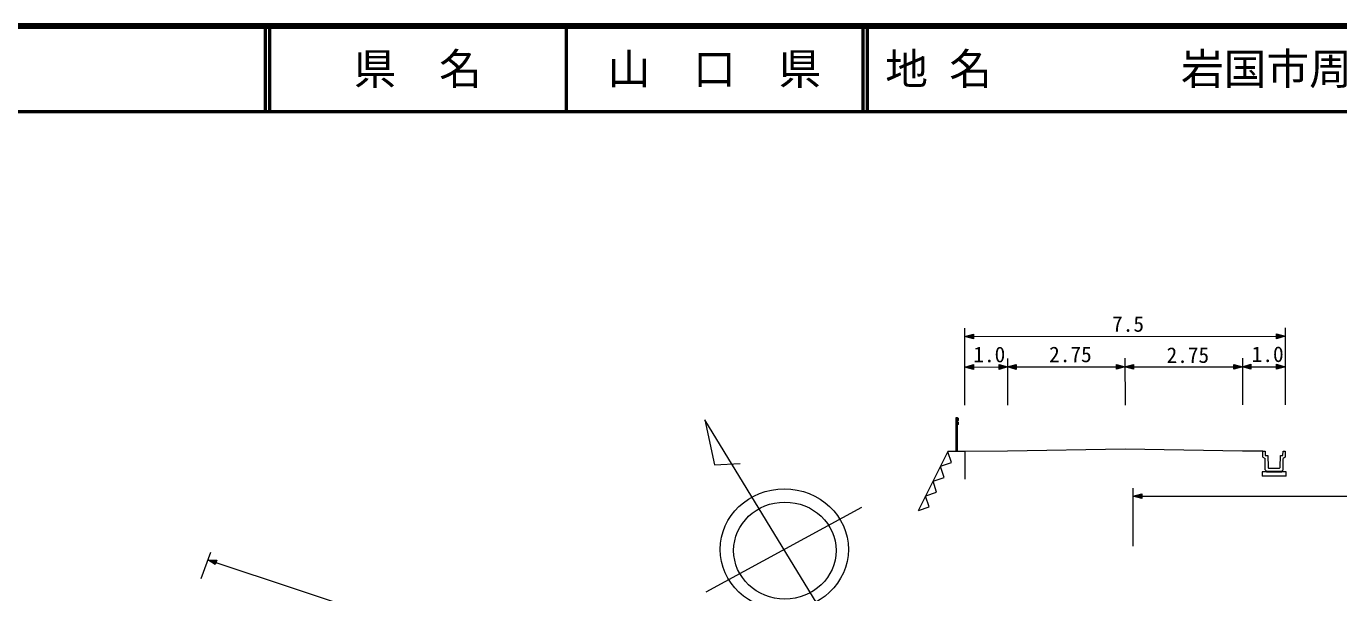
# Model space of a CAD drawing. Units: millimetres, scale not verified, with parts at other scales. Extents: x 40000 to 680000, y 20000 to 380000.
# Drawn here: x 269782 to 423490, y 313579 to 380000 of the extents above; entities that cross this region are included whole.
import ezdxf
from ezdxf.enums import TextEntityAlignment as Align

# ---------------------------------------------------------------- set-up
doc = ezdxf.new("R2010")
doc.units = ezdxf.units.MM
doc.header["$LTSCALE"] = 1000
for name, color, linetype, lineweight in [('M-BGD', 7, 'Continuous', 13), ('M-BMK-SRVR', 3, 'Continuous', 13), ('M-STR-HTXT', 7, 'Continuous', 13), ('M-TTL', 2, 'Continuous', 140), ('M-TTL-LINE', 7, 'Continuous', 50)]:
    doc.layers.add(name, color=color, linetype=linetype, lineweight=lineweight)
doc.layers.add('M-TTL-TXT', color=7, linetype='Continuous')
doc.styles.add('ＭＳ ゴシック', font='')
doc.styles.get('ＭＳ ゴシック').set_extended_font_data('MS Gothic')

msp = doc.modelspace()

# ---------------------------------------------------------------- linework, layer by layer
at = {"layer": 'M-BGD'}
for p, q in [((378693, 330125), (378693, 334125)), ((378693, 334125), (378793, 334125)), ((378793, 334125), (378793, 330125)), ((378793, 334125), (378901, 334035)), ((378901, 333765), (378793, 333675)), ((378793, 333675), (378901, 333585)), ((378901, 334035), (378901, 333765)), ((378901, 333585), (378901, 333315)), ((378901, 333315), (378793, 333225)), ((377716, 330125), (374253, 323200)), ((378133, 328834), (377708, 330109)), ((379716, 330125), (377716, 330125)), ((384716, 330200), (379716, 330125)), ((379716, 330125), (379716, 326891)), ((398466, 330406), (384716, 330200)), ((412216, 330200), (398466, 330406)), ((414616, 330164), (412216, 330200)), ((414616, 330164), (414866, 330164)), ((414616, 329464), (414616, 330164)), ((414616, 329464), (414866, 329319)), ((414866, 330164), (414891, 329689)), ((414866, 327989), (414866, 329319)), ((414891, 329689), (415166, 329689)), ((415166, 329689), (415212, 328289)), ((416619, 328289), (416666, 329689)), ((416666, 329689), (416941, 329689)), ((416941, 329689), (416966, 330164)), ((416966, 330164), (417216, 330164)), ((417216, 329464), (416966, 329319)), ((416966, 327989), (416966, 329319)), ((417216, 330164), (417216, 329464)), ((377267, 327103), (376842, 328378)), ((376858, 328409), (378133, 328834)), ((415016, 327739), (414516, 327739)), ((414516, 327739), (414516, 327239)), ((414866, 327989), (415016, 327839)), ((415016, 327839), (416816, 327839)), ((415016, 327839), (415016, 327739)), ((415016, 327739), (416816, 327739)), ((415316, 328189), (416516, 328189)), ((416816, 327839), (416966, 327989)), ((416816, 327739), (416816, 327839)), ((417316, 327739), (416816, 327739)), ((417316, 327239), (417316, 327739)), ((376401, 325372), (375976, 326646)), ((375992, 326678), (377267, 327103)), ((417316, 327239), (414516, 327239)), ((375536, 323640), (375111, 324915)), ((375127, 324947), (376401, 325372)), ((374261, 323216), (375536, 323640))]:
    msp.add_line(p, q, dxfattribs=at)
for centre, start, end in [((415312, 328289), 180, 271.90915), ((416519, 328289), 268.09085, 0)]:
    msp.add_arc(centre, 100, start, end, dxfattribs=at)
at = {"layer": 'M-BMK-SRVR'}
for p, q in [((365777, 306753), (349249, 333838)), ((349249, 333838), (350372, 328578)), ((350372, 328578), (353370, 328744)), ((349420, 313672), (367622, 323614))]:
    msp.add_line(p, q, dxfattribs=at)
for centre, major_axis in [((358558, 318663), (7506, 0)), ((358629, 318529), (6005, 0))]:
    msp.add_ellipse(centre, major_axis=major_axis, ratio=0.946108, dxfattribs=at)
at = {"layer": 'M-STR-HTXT'}
for p, q in [((379710, 335562), (379701, 344611)), ((417201, 344650), (417210, 335601)), ((379702, 343611), (380701, 343892)), ((379702, 343611), (417202, 343650)), ((380702, 343332), (379702, 343611)), ((379982, 343611), (380661, 343812)), ((380662, 343412), (379982, 343611)), ((380142, 343611), (380621, 343732)), ((380622, 343492), (380142, 343611)), ((380382, 343612), (380582, 343652)), ((380582, 343572), (380382, 343612)), ((380582, 343652), (380582, 343572)), ((380621, 343732), (380622, 343492)), ((380661, 343812), (380662, 343412)), ((380701, 343892), (380702, 343332)), ((416202, 343369), (416201, 343929)), ((416201, 343929), (417202, 343650)), ((417202, 343650), (416202, 343369)), ((416242, 343449), (416241, 343849)), ((416241, 343849), (416922, 343650)), ((416922, 343650), (416242, 343449)), ((416282, 343529), (416281, 343769)), ((416281, 343769), (416762, 343649)), ((416762, 343649), (416282, 343529)), ((416322, 343609), (416322, 343689)), ((416322, 343689), (416522, 343649)), ((416522, 343649), (416322, 343609)), ((379705, 340047), (380705, 340328)), ((379705, 340047), (384705, 340052)), ((380706, 339768), (379705, 340047)), ((379985, 340047), (380665, 340248)), ((380666, 339848), (379985, 340047)), ((380145, 340047), (380625, 340168)), ((380625, 339928), (380145, 340047)), ((380385, 340048), (380585, 340088)), ((380585, 340008), (380385, 340048)), ((380585, 340088), (380585, 340008)), ((380625, 340168), (380625, 339928)), ((380665, 340248), (380666, 339848)), ((380705, 340328), (380706, 339768)), ((383706, 339771), (383705, 340331)), ((383705, 340331), (384705, 340052)), ((384705, 340052), (383706, 339771)), ((383746, 339851), (383745, 340251)), ((383745, 340251), (384425, 340052)), ((384425, 340052), (383746, 339851)), ((383786, 339931), (383785, 340171)), ((383785, 340171), (384265, 340052)), ((384265, 340052), (383786, 339931)), ((383825, 340011), (383825, 340091)), ((383825, 340091), (384025, 340051)), ((384025, 340051), (383825, 340011)), ((384704, 341052), (384710, 335568)), ((384705, 340052), (385705, 340333)), ((384705, 340052), (398456, 340066)), ((385706, 339773), (384705, 340052)), ((384985, 340052), (385665, 340253)), ((385666, 339853), (384985, 340052)), ((385145, 340052), (385625, 340173)), ((385626, 339933), (385145, 340052)), ((385385, 340053), (385585, 340093)), ((385585, 340013), (385385, 340053)), ((385585, 340093), (385585, 340013)), ((385625, 340173), (385626, 339933)), ((385665, 340253), (385666, 339853)), ((385705, 340333), (385706, 339773)), ((397456, 339785), (397455, 340345)), ((397455, 340345), (398456, 340066)), ((398456, 340066), (397456, 339785)), ((397496, 339865), (397495, 340265)), ((397495, 340265), (398176, 340066)), ((398176, 340066), (397496, 339865)), ((397536, 339945), (397535, 340185)), ((397535, 340185), (398016, 340066)), ((398016, 340066), (397536, 339945)), ((397576, 340025), (397576, 340105)), ((397576, 340105), (397776, 340066)), ((397776, 340066), (397576, 340025)), ((398455, 341066), (398460, 335582)), ((398456, 340066), (399455, 340347)), ((398456, 340066), (412205, 340081)), ((399456, 339787), (398456, 340066)), ((398736, 340067), (399415, 340267)), ((399416, 339867), (398736, 340067)), ((398896, 340067), (399375, 340187)), ((399376, 339947), (398896, 340067)), ((399136, 340067), (399336, 340107)), ((399336, 340027), (399136, 340067)), ((399336, 340107), (399336, 340027)), ((399375, 340187), (399376, 339947)), ((399415, 340267), (399416, 339867)), ((399455, 340347), (399456, 339787)), ((411206, 339800), (411205, 340360)), ((411205, 340360), (412205, 340081)), ((412205, 340081), (411206, 339800)), ((411246, 339880), (411245, 340280)), ((411245, 340280), (411925, 340080)), ((411925, 340080), (411246, 339880)), ((411285, 339960), (411285, 340200)), ((411285, 340200), (411765, 340080)), ((411765, 340080), (411285, 339960)), ((411325, 340040), (411325, 340120)), ((411325, 340120), (411525, 340080)), ((411525, 340080), (411325, 340040)), ((412204, 341081), (412210, 335596)), ((412205, 340081), (413205, 340362)), ((412205, 340081), (417205, 340086)), ((413206, 339802), (412205, 340081)), ((412485, 340081), (413165, 340282)), ((413166, 339882), (412485, 340081)), ((412645, 340081), (413125, 340202)), ((413125, 339962), (412645, 340081)), ((412885, 340081), (413085, 340122)), ((413085, 340042), (412885, 340081)), ((413085, 340122), (413085, 340042)), ((413125, 340202), (413125, 339962)), ((413165, 340282), (413166, 339882)), ((413205, 340362), (413206, 339802)), ((416206, 339805), (416205, 340365)), ((416205, 340365), (417205, 340086)), ((417205, 340086), (416206, 339805)), ((416246, 339885), (416245, 340285)), ((416245, 340285), (416925, 340086)), ((416925, 340086), (416246, 339885)), ((416285, 339965), (416285, 340205)), ((416285, 340205), (416765, 340085)), ((416765, 340085), (416285, 339965)), ((416325, 340045), (416325, 340125)), ((416325, 340125), (416525, 340085)), ((416525, 340085), (416325, 340045)), ((399429, 319062), (399429, 325855)), ((399429, 324908), (400430, 325173)), ((399429, 324908), (495770, 324908)), ((400430, 324643), (399429, 324908)), ((399710, 324908), (400390, 325097)), ((400390, 324719), (399710, 324908)), ((399870, 324908), (400350, 325022)), ((400350, 324794), (399870, 324908)), ((400110, 324908), (400310, 324946)), ((400310, 324870), (400110, 324908)), ((400310, 324946), (400310, 324870)), ((400350, 325022), (400350, 324794)), ((400390, 325097), (400390, 324719)), ((400430, 325173), (400430, 324643)), ((290247, 315238), (291397, 318341)), ((291066, 317447), (357060, 295546)), ((291066, 317447), (292103, 317384)), ((291918, 316883), (291066, 317447)), ((291330, 317359), (292039, 317325)), ((291906, 316967), (291330, 317359)), ((291481, 317309), (291975, 317266)), ((291895, 317051), (291481, 317309)), ((291708, 317234), (291910, 317207)), ((291884, 317136), (291708, 317234)), ((291910, 317207), (291884, 317136)), ((291975, 317266), (291895, 317051)), ((292039, 317325), (291906, 316967)), ((292103, 317384), (291918, 316883))]:
    msp.add_line(p, q, dxfattribs=at)
at = {"layer": 'M-TTL'}
msp.add_line((680000, 380000), (40000, 380000), dxfattribs=at)
at = {"layer": 'M-TTL-LINE'}
for p, q in [((297750, 380000), (297750, 370000)), ((298250, 380000), (298250, 370000)), ((333000, 380000), (333000, 370000)), ((367750, 380000), (367750, 370000)), ((368250, 380000), (368250, 370000)), ((40000, 370000), (680000, 370000))]:
    msp.add_line(p, q, dxfattribs=at)

# ---------------------------------------------------------------- texts
at = {"layer": 'M-STR-HTXT', "style": 'ＭＳ ゴシック'}
for s, p in [('7.5', (396945, 343627)), ('1.0', (380699, 340047)), ('2.75', (389574, 340056)), ('2.75', (403324, 339970)), ('1.0', (413299, 340081))]:
    msp.add_text(s, height=1833, rotation=0.1, dxfattribs=at).set_placement(p, align=Align.BOTTOM_LEFT)
at = {"layer": 'M-TTL-TXT', "style": 'ＭＳ ゴシック'}
for s, p in [('県\u3000名', (315625, 375000)), ('山\u3000口\u3000県', (350375, 375000))]:
    msp.add_text(s, height=3666, dxfattribs=at).set_placement(p, align=Align.MIDDLE_CENTER)
for s, p in [('地 名', (370380, 375000)), ('岩国市周東町川上 獺越田代', (405024, 375000))]:
    msp.add_text(s, height=3666, dxfattribs=at).set_placement(p, align=Align.MIDDLE_LEFT)

doc.saveas('drawing.dxf')
